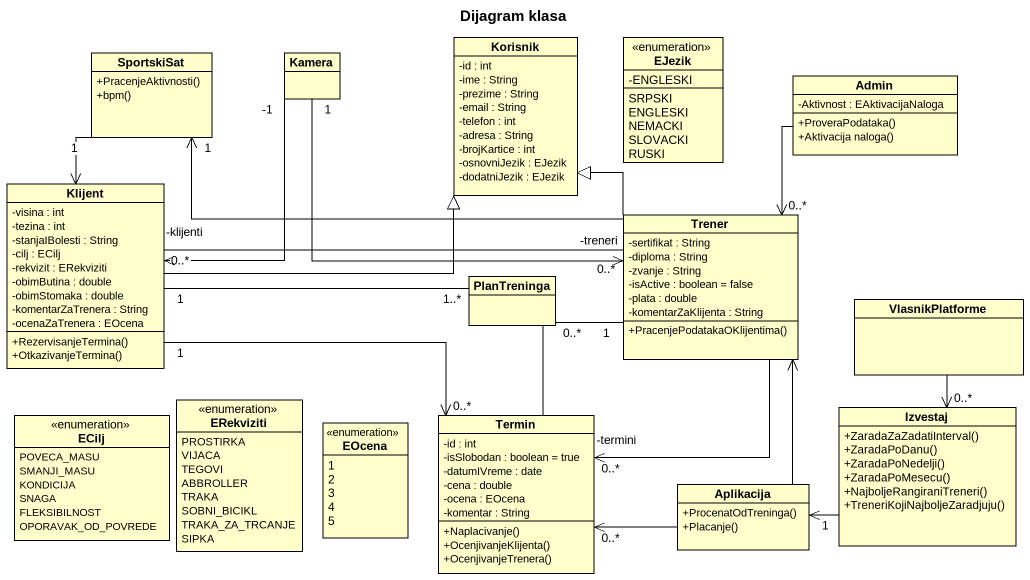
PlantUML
@startuml
title Dijagram klasa
hide circle
hide empty members
skinparam classAttributeIconSize 0
class Korisnik {
  -id : int
  -ime : String
  -prezime : String
  -email : String
  -telefon : int
  -adresa : String
  -brojKartice : int
  -osnovniJezik : EJezik
  -dodatniJezik : EJezik
}
enum EJezik {
  -ENGLESKI
  SRPSKI
  ENGLESKI
  NEMACKI
  SLOVACKI
  RUSKI
}
class SportskiSat {
  +PracenjeAktivnosti()
  +bpm()
}
class Kamera
class Admin {
  -Aktivnost : EAktivacijaNaloga
  +ProveraPodataka()
  +Aktivacija naloga()
}
class Klijent {
  -visina : int
  -tezina : int
  -stanjaIBolesti : String
  -cilj : ECilj
  -rekvizit : ERekviziti
  -obimButina : double
  -obimStomaka : double
  -komentarZaTrenera : String
  -ocenaZaTrenera : EOcena
  +RezervisanjeTermina()
  +OtkazivanjeTermina()
}
class Trener {
  -sertifikat : String
  -diploma : String
  -zvanje : String
  -isActive : boolean = false
  -plata : double
  -komentarZaKlijenta : String
  +PracenjePodatakaOKlijentima()
}
class PlanTreninga
class VlasnikPlatforme
enum ECilj {
  POVECA_MASU
  SMANJI_MASU
  KONDICIJA
  SNAGA
  FLEKSIBILNOST
  OPORAVAK_OD_POVREDE
}
enum ERekviziti {
  PROSTIRKA
  VIJACA
  TEGOVI
  ABBROLLER
  TRAKA
  SOBNI_BICIKL
  TRAKA_ZA_TRCANJE
  SIPKA
}
enum EOcena {
  1
  2
  3
  4
  5
}
class Termin {
  -id : int
  -isSlobodan : boolean = true
  -datumIVreme : date
  -cena : double
  -ocena : EOcena
  -komentar : String
  +Naplacivanje()
  +OcenjivanjeKlijenta()
  +OcenjivanjeTrenera()
}
class Izvestaj {
  +ZaradaZaZadatiInterval()
  +ZaradaPoDanu()
  +ZaradaPoNedelji()
  +ZaradaPoMesecu()
  +NajboljeRangiraniTreneri()
  +TreneriKojiNajboljeZaradjuju()
}
class Aplikacija {
  +ProcenatOdTreninga()
  +Placanje()
}
SportskiSat "1" --> Klijent
Kamera "-1" --> Klijent
Kamera "1" -right-> Trener
Admin --> "0..*" Trener
Klijent -right-|> Korisnik
Klijent "-klijenti\n0..*" -right- "-treneri\n0..*" Trener
Klijent "1" -right- "1..*" PlanTreninga
Klijent "1" -right-> "0..*" Termin
Trener -up-|> Korisnik
Trener -left-> "1" SportskiSat
Trener "1" -left- "0..*" PlanTreninga
Trener --> "-termini\n0..*" Termin
PlanTreninga -- Termin
VlasnikPlatforme --> "0..*" Izvestaj
Izvestaj -left-> "1" Aplikacija
Aplikacija -up-> Trener
Aplikacija -left-> "0..*" Termin
@enduml
